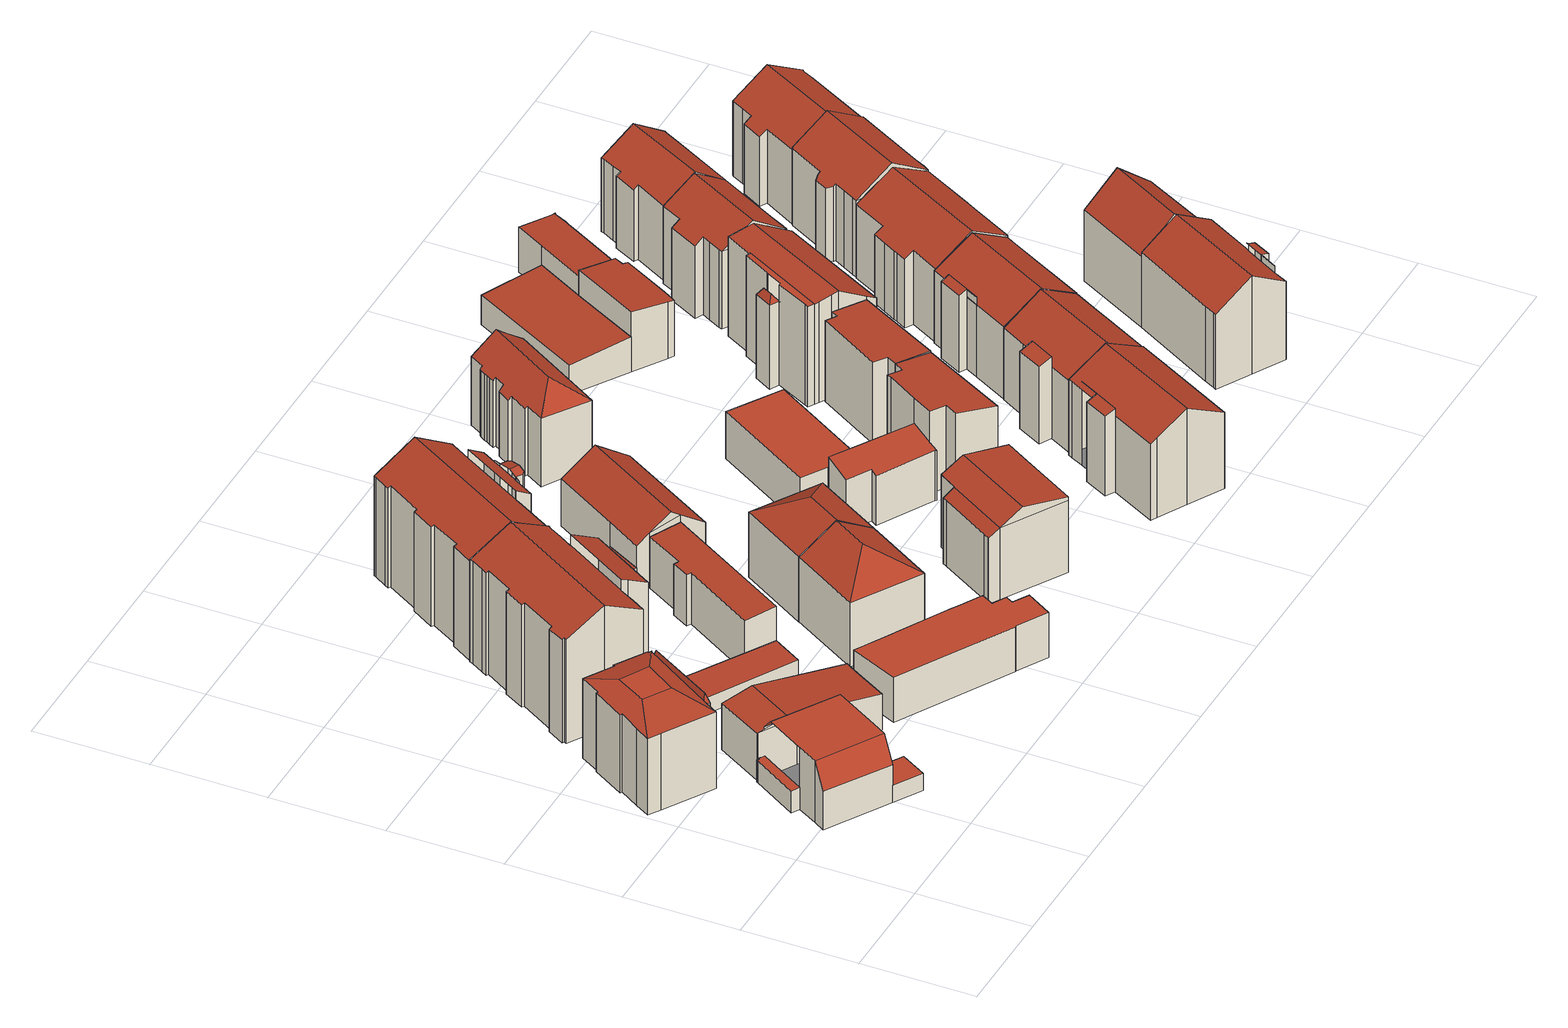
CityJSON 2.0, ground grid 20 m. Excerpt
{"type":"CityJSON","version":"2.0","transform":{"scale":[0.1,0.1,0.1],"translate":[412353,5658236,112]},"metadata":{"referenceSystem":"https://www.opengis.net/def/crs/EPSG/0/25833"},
"CityObjects":{
"building1":{"type":"Building","attributes":{"Gemeindeschluessel":14612000,"Geometrietyp2DReferenz":"3000","function":"31001_9998","roofType":"9999"},"children":["building1-1","building1-2","building1-3"]},
"building1-1":{"type":"BuildingPart","attributes":{"Dachtyp_tdc":"tdcPolyFlatRoof","Dachneigung":0,"QualitaetDacherkennung":76,"Geometrietyp2DReferenz":"3000","measuredHeight":3.33,"roofType":"1000"},"parents":["building1"],"geometry":[{"type":"MultiSurface","lod":"2","boundaries":[[[0,1,2,3]],[[1,4,5,2]],[[6,0,3,7]],[[6,8,4,1,0]],[[3,2,5,9,7]]],"semantics":{"surfaces":[{"type":"WallSurface"},{"type":"RoofSurface"},{"type":"GroundSurface"}],"values":[0,0,0,1,2]}}]},
"building1-2":{"type":"BuildingPart","attributes":{"Dachtyp_tdc":"tdcCutGableRoof","Dachneigung":0.005,"QualitaetDacherkennung":53,"Geometrietyp2DReferenz":"3000","measuredHeight":11.77,"roofType":"9999"},"parents":["building1"],"geometry":[{"type":"MultiSurface","lod":"2","boundaries":[[[10,11,12,13,14]],[[11,15,16,12]],[[15,17,18,16]],[[17,19,20,18]],[[19,21,7,20]],[[21,6,7]],[[22,23,24,5,4]],[[23,25,26,24]],[[25,27,28,29,26]],[[25,23,22,30]],[[19,17,15,11,10,31]],[[30,21,19,31,27,25]],[[13,12,16,18,20,7,9,5,24,26,29,32]]],"semantics":{"surfaces":[{"type":"WallSurface"},{"type":"RoofSurface"},{"type":"GroundSurface"}],"values":[0,0,0,0,0,0,0,0,0,1,1,1,2]}}]},
"building1-3":{"type":"BuildingPart","attributes":{"Dachtyp_tdc":"tdcPolyFlatRoof","Dachneigung":0,"QualitaetDacherkennung":14,"Geometrietyp2DReferenz":"3000","measuredHeight":4.12,"roofType":"1000"},"parents":["building1"],"geometry":[{"type":"MultiSurface","lod":"2","boundaries":[[[33,34,35,36]],[[34,37,38,35]],[[37,39,40,38]],[[39,41,42,40]],[[41,14,13,42]],[[28,33,36,29]],[[28,43,14,41,39,37,34,33]],[[36,35,38,40,42,13,32,29]]],"semantics":{"surfaces":[{"type":"WallSurface"},{"type":"RoofSurface"},{"type":"GroundSurface"}],"values":[0,0,0,0,0,0,1,2]}}]},
"building2":{"type":"Building","attributes":{"Gemeindeschluessel":14612000,"Geometrietyp2DReferenz":"3000","function":"31001_9998","roofType":"9999"},"children":["building2-1","building2-2"]},
"building2-1":{"type":"BuildingPart","attributes":{"Dachtyp_tdc":"tdcCutTentRoof","Dachneigung":12.64,"QualitaetDacherkennung":42,"Geometrietyp2DReferenz":"3000","measuredHeight":16.26,"roofType":"9999"},"parents":["building2"],"geometry":[{"type":"MultiSurface","lod":"2","boundaries":[[[44,45,46,47]],[[45,48,49,46]],[[48,50,51,49]],[[50,52,53,51]],[[52,54,55,53]],[[54,56,57,55]],[[56,58,59,57]],[[58,60,61,59]],[[60,62,63,61]],[[62,64,65,63]],[[64,66,67,65]],[[66,68,69,70,67]],[[71,72,73,74,75]],[[72,76,77,73]],[[44,76,72,78,79]],[[56,54,52,50,48,45,44,79,80]],[[68,66,64,62,60,58,56,80,81]],[[72,71,68,81,78]],[[81,80,79,78]],[[77,47,46,49,51,53,55,57,59,61,63,65,67,70,74,73]],[[76,44,47,77]]],"semantics":{"surfaces":[{"type":"WallSurface"},{"type":"RoofSurface"},{"type":"GroundSurface"}],"values":[0,0,0,0,0,0,0,0,0,0,0,0,0,0,1,1,1,1,1,2,0]}}]},
"building2-2":{"type":"BuildingPart","attributes":{"Dachtyp_tdc":"tdcFreeFormRoof","Dachneigung":72.49,"QualitaetDacherkennung":33,"Geometrietyp2DReferenz":"3000","measuredHeight":15.47,"roofType":"5000"},"parents":["building2"],"geometry":[{"type":"MultiSurface","lod":"2","boundaries":[[[82,83,84,85]],[[83,75,74,84]],[[69,86,67,70]],[[86,82,85,67]],[[75,83,87]],[[83,82,88,87]],[[82,86,69,88]],[[69,75,87,88]],[[85,84,74,70,67]]],"semantics":{"surfaces":[{"type":"WallSurface"},{"type":"RoofSurface"},{"type":"GroundSurface"}],"values":[0,0,0,0,1,1,1,1,2]}}]},
"building3":{"type":"Building","attributes":{"Dachtyp_tdc":"tdcFreeFormRoof","Gemeindeschluessel":14612000,"Dachneigung":10.04,"QualitaetDacherkennung":8,"Geometrietyp2DReferenz":"3000","measuredHeight":9.87,"function":"31001_9998","roofType":"5000"},"geometry":[{"type":"Solid","lod":"2","boundaries":[[[[89,90,91,92]],[[90,93,94,91]],[[93,95,96,94]],[[95,97,98,96]],[[97,99,100,98]],[[99,101,102,100]],[[101,103,16,102]],[[103,104,12,16]],[[104,105,42,12]],[[105,89,92,42]],[[106,107,90,89,105]],[[101,99,97,95,93,107,106,104,103]],[[105,104,106]],[[93,90,107]],[[92,91,94,96,98,100,102,16,12,42]]]],"semantics":{"surfaces":[{"type":"WallSurface"},{"type":"RoofSurface"},{"type":"GroundSurface"}],"values":[[0,0,0,0,0,0,0,0,0,0,1,1,0,0,2]]}}]},
"building4":{"type":"Building","attributes":{"Gemeindeschluessel":14612000,"Geometrietyp2DReferenz":"3000","function":"31001_9998","roofType":"9999"},"children":["building4-1","building4-2"]},
"building4-1":{"type":"BuildingPart","attributes":{"Dachtyp_tdc":"tdcGableRoof","Dachneigung":28.32,"QualitaetDacherkennung":67,"Geometrietyp2DReferenz":"3000","measuredHeight":23.41,"roofType":"3100"},"parents":["building4"],"geometry":[{"type":"MultiSurface","lod":"2","boundaries":[[[108,109,110,111]],[[109,112,113,110]],[[112,114,115,113]],[[114,116,117,115]],[[116,118,119,117]],[[118,120,121,119]],[[120,122,123,121]],[[122,124,125,123]],[[124,126,127,125]],[[126,128,129,127]],[[128,130,131,129]],[[130,132,133,131]],[[132,134,135,133]],[[134,136,137,135]],[[136,138,139,137]],[[138,140,141,139]],[[140,142,143,141]],[[144,145,146,147]],[[145,148,149,146]],[[148,150,151,149]],[[150,152,153,151]],[[152,154,155,153]],[[154,156,157,155]],[[156,108,111,157]],[[152,150,148,145,144,142,140,138,136,134,132]],[[132,130,128,126,124,122,120,118,116,114,112,109,108,156,154,152]],[[111,110,113,115,117,119,121,123,125,127,129,131,133,135,137,139,141,143,147,146,149,151,153,155,157]]],"semantics":{"surfaces":[{"type":"WallSurface"},{"type":"RoofSurface"},{"type":"GroundSurface"}],"values":[0,0,0,0,0,0,0,0,0,0,0,0,0,0,0,0,0,0,0,0,0,0,0,0,1,1,2]}}]},
"building4-2":{"type":"BuildingPart","attributes":{"Dachtyp_tdc":"tdcPolyFlatRoof","Dachneigung":27.61,"QualitaetDacherkennung":49,"Geometrietyp2DReferenz":"3000","measuredHeight":21.82,"roofType":"2100"},"parents":["building4"],"geometry":[{"type":"MultiSurface","lod":"2","boundaries":[[[158,159,160,161]],[[159,162,163,160]],[[162,164,144,147,163]],[[165,158,161,143,142]],[[165,164,162,159,158]],[[161,160,163,147,143]]],"semantics":{"surfaces":[{"type":"WallSurface"},{"type":"RoofSurface"},{"type":"GroundSurface"}],"values":[0,0,0,0,1,2]}}]},
"building5":{"type":"Building","attributes":{"Dachtyp_tdc":"tdcPolyFlatRoof","Gemeindeschluessel":14612000,"Dachneigung":0,"QualitaetDacherkennung":0,"Geometrietyp2DReferenz":"3000","BezugspunktDach":"2000","measuredHeight":3,"function":"31001_9998"},"geometry":[{"type":"MultiSurface","lod":"2","boundaries":[[[166,167,168,169]],[[169,168,170,171]],[[168,167,172,170]],[[167,166,173,172]],[[166,169,171,173]],[[171,170,172,173]]],"semantics":{"surfaces":[{"type":"RoofSurface"},{"type":"WallSurface"},{"type":"GroundSurface"}],"values":[0,1,1,1,1,2]}}]},
"building6":{"type":"Building","attributes":{"Dachtyp_tdc":"tdcPolyFlatRoof","Gemeindeschluessel":14612000,"Dachneigung":5.07,"QualitaetDacherkennung":66,"Geometrietyp2DReferenz":"3000","measuredHeight":3.58,"function":"31001_9998","roofType":"2100"},"geometry":[{"type":"Solid","lod":"2","boundaries":[[[[174,175,176,177]],[[175,178,179,176]],[[178,180,181,179]],[[180,182,183,181]],[[182,174,177,183]],[[182,180,178,175,174]],[[177,176,179,181,183]]]],"semantics":{"surfaces":[{"type":"WallSurface"},{"type":"RoofSurface"},{"type":"GroundSurface"}],"values":[[0,0,0,0,0,1,2]]}}]},
"building7":{"type":"Building","attributes":{"Dachtyp_tdc":"tdcPolyFlatRoof","Gemeindeschluessel":14612000,"Dachneigung":0,"QualitaetDacherkennung":82,"Geometrietyp2DReferenz":"3000","measuredHeight":8.48,"function":"31001_9998","roofType":"1000"},"geometry":[{"type":"Solid","lod":"2","boundaries":[[[[184,185,186,187]],[[185,188,189,186]],[[188,190,191,189]],[[190,192,193,191]],[[192,194,195,193]],[[192,190,188,185,184,196,197,198,199,200,201,202,203,204,205,206,207,194]],[[195,208,209,210,211,212,213,214,215,216,217,218,219,187,186,189,191,193]],[[194,207,208,195]],[[207,206,209,208]],[[206,205,210,209]],[[205,204,211,210]],[[204,203,212,211]],[[203,202,213,212]],[[202,201,214,213]],[[201,200,215,214]],[[200,199,216,215]],[[199,198,217,216]],[[198,197,218,217]],[[197,196,219,218]],[[196,184,187,219]]]],"semantics":{"surfaces":[{"type":"WallSurface"},{"type":"RoofSurface"},{"type":"GroundSurface"}],"values":[[0,0,0,0,0,1,2,0,0,0,0,0,0,0,0,0,0,0,0,0]]}}]},
"building8":{"type":"Building","attributes":{"Gemeindeschluessel":14612000,"Geometrietyp2DReferenz":"3000","function":"31001_9998","roofType":"9999"},"children":["building8-1","building8-2","building8-3"]},
"building8-1":{"type":"BuildingPart","attributes":{"Dachtyp_tdc":"tdcGableRoof","Dachneigung":30.76,"QualitaetDacherkennung":74,"Geometrietyp2DReferenz":"3000","measuredHeight":23.34,"roofType":"3100"},"parents":["building8"],"geometry":[{"type":"MultiSurface","lod":"2","boundaries":[[[220,221,222,223]],[[224,225,226,227]],[[225,228,229,226]],[[228,230,231,229]],[[230,232,233,231]],[[232,234,235,233]],[[234,236,237,235]],[[236,238,239,237]],[[238,240,241,239]],[[240,242,243,241]],[[242,244,245,243]],[[244,246,247,245]],[[246,248,249,247]],[[250,251,252,253]],[[251,254,255,252]],[[254,256,257,255]],[[256,220,223,257]],[[251,250,258,259,260,248,246,244,242,240,238,236,234,232,230]],[[230,228,225,224,221,220,256,254,251]],[[223,222,227,226,229,231,233,235,237,239,241,243,245,247,249,261,262,263,253,252,255,257]],[[248,260,261,249]],[[260,259,262,261]],[[259,258,263,262]],[[258,250,253,263]]],"semantics":{"surfaces":[{"type":"WallSurface"},{"type":"RoofSurface"},{"type":"GroundSurface"}],"values":[0,0,0,0,0,0,0,0,0,0,0,0,0,0,0,0,0,1,1,2,0,0,0,0]}}]},
"building8-2":{"type":"BuildingPart","attributes":{"Dachtyp_tdc":"tdcFreeFormRoof","Dachneigung":13.53,"QualitaetDacherkennung":43,"Geometrietyp2DReferenz":"3000","measuredHeight":20.41,"roofType":"5000"},"parents":["building8"],"geometry":[{"type":"MultiSurface","lod":"2","boundaries":[[[264,265,266,267]],[[265,268,266]],[[269,270,271,272,273]],[[270,274,275,271]],[[274,276,277,275]],[[276,278,279,277]],[[278,280,281,279]],[[280,282,283,281]],[[282,264,267,283]],[[278,276,274,270,269,284]],[[284,265,264,282,280,278]],[[267,266,285,272,271,275,277,279,281,283]]],"semantics":{"surfaces":[{"type":"WallSurface"},{"type":"RoofSurface"},{"type":"GroundSurface"}],"values":[0,0,0,0,0,0,0,0,0,1,1,2]}}]},
"building8-3":{"type":"BuildingPart","attributes":{"Dachtyp_tdc":"tdcPolyFlatRoof","Dachneigung":31.45,"QualitaetDacherkennung":45,"Geometrietyp2DReferenz":"3000","measuredHeight":20.94,"roofType":"2100"},"parents":["building8"],"geometry":[{"type":"MultiSurface","lod":"2","boundaries":[[[286,222,221]],[[286,287,288,222]],[[287,273,272,288]],[[268,289,290,266]],[[289,291,227,290]],[[291,224,227]],[[291,289,268,292,273,287,286]],[[222,288,272,285,266,290,227]]],"semantics":{"surfaces":[{"type":"WallSurface"},{"type":"RoofSurface"},{"type":"GroundSurface"}],"values":[0,0,0,0,0,0,1,2]}}]},
"building9":{"type":"Building","attributes":{"Dachtyp_tdc":"tdcPolyFlatRoof","Gemeindeschluessel":14612000,"Dachneigung":3.73,"QualitaetDacherkennung":84,"Geometrietyp2DReferenz":"3000","measuredHeight":10.05,"function":"31001_9998","roofType":"2100"},"geometry":[{"type":"Solid","lod":"2","boundaries":[[[[293,294,295,179]],[[294,296,297,295]],[[296,298,299,297]],[[298,300,301,299]],[[300,302,303,301]],[[302,304,305,303]],[[304,306,181,305]],[[306,293,179,181]],[[306,304,302,300,298,296,294,293]],[[179,295,297,299,301,303,305,181]]]],"semantics":{"surfaces":[{"type":"WallSurface"},{"type":"RoofSurface"},{"type":"GroundSurface"}],"values":[[0,0,0,0,0,0,0,0,1,2]]}}]},
"building10":{"type":"Building","attributes":{"Dachtyp_tdc":"tdcHipAndGableRoof","Gemeindeschluessel":14612000,"Dachneigung":31.73,"QualitaetDacherkennung":75,"Geometrietyp2DReferenz":"3000","measuredHeight":16.45,"function":"31001_9998","roofType":"5000"},"geometry":[{"type":"Solid","lod":"2","boundaries":[[[[307,308,309,310]],[[308,311,312,309]],[[311,313,314,312]],[[313,307,310,314]],[[311,308,315]],[[307,313,316]],[[308,307,316,315]],[[313,311,315,316]],[[310,309,312,314]]]],"semantics":{"surfaces":[{"type":"WallSurface"},{"type":"RoofSurface"},{"type":"GroundSurface"}],"values":[[0,0,0,0,1,0,1,1,2]]}}]},
"building11":{"type":"Building","attributes":{"Dachtyp_tdc":"tdcPolyFlatRoof","Gemeindeschluessel":14612000,"Dachneigung":3.09,"QualitaetDacherkennung":68,"Geometrietyp2DReferenz":"3000","measuredHeight":4.87,"function":"31001_9998","roofType":"2100"},"geometry":[{"type":"Solid","lod":"2","boundaries":[[[[317,318,319,320]],[[318,321,229,319]],[[321,322,226,229]],[[322,317,320,226]],[[322,321,318,317]],[[320,319,229,226]]]],"semantics":{"surfaces":[{"type":"WallSurface"},{"type":"RoofSurface"},{"type":"GroundSurface"}],"values":[[0,0,0,0,1,2]]}}]},
"building12":{"type":"Building","attributes":{"Dachtyp_tdc":"tdcHipAndGableRoof","Gemeindeschluessel":14612000,"Dachneigung":31.82,"QualitaetDacherkennung":79,"Geometrietyp2DReferenz":"3000","measuredHeight":16.6,"function":"31001_9998","roofType":"5000"},"geometry":[{"type":"Solid","lod":"2","boundaries":[[[[313,323,324,325]],[[323,326,327,324]],[[326,307,328,327]],[[307,313,325,328]],[[326,323,329]],[[313,307,330]],[[323,313,330,329]],[[307,326,329,330]],[[325,324,327,328]]]],"semantics":{"surfaces":[{"type":"WallSurface"},{"type":"RoofSurface"},{"type":"GroundSurface"}],"values":[[0,0,0,0,1,0,1,1,2]]}}]},
"building13":{"type":"Building","attributes":{"Dachtyp_tdc":"tdcFreeFormRoof","Gemeindeschluessel":14612000,"Dachneigung":35.61,"QualitaetDacherkennung":50,"Geometrietyp2DReferenz":"3000","measuredHeight":12.75,"function":"31001_9998","roofType":"5000"},"geometry":[{"type":"Solid","lod":"2","boundaries":[[[[331,332,333,334]],[[332,335,336,333]],[[335,337,338,336]],[[337,339,340,338]],[[339,341,305,340]],[[341,342,303,305]],[[342,331,334,303]],[[339,337,343,344,341]],[[344,343,335,332,331,342]],[[342,341,344]],[[337,335,343]],[[334,333,336,338,340,305,303]]]],"semantics":{"surfaces":[{"type":"WallSurface"},{"type":"RoofSurface"},{"type":"GroundSurface"}],"values":[[0,0,0,0,0,0,0,1,1,0,0,2]]}}]},
"building14":{"type":"Building","attributes":{"Gemeindeschluessel":14612000,"Geometrietyp2DReferenz":"3000","function":"31001_9998","roofType":"9999"},"children":["building14-1","building14-2"]},
"building14-1":{"type":"BuildingPart","attributes":{"Dachtyp_tdc":"tdcGableRoof","Dachneigung":10.1,"QualitaetDacherkennung":53,"Geometrietyp2DReferenz":"3000","measuredHeight":15.79,"roofType":"3100"},"parents":["building14"],"geometry":[{"type":"MultiSurface","lod":"2","boundaries":[[[345,346,347,348]],[[345,349,350,346]],[[349,351,352,350]],[[351,353,354,352]],[[353,355,356,354]],[[357,348,355,358,359]],[[360,361,362,359,358]],[[349,362,361,351]],[[345,357,359,362,349]],[[351,361,360,353]],[[353,360,358,355]],[[348,357,345]],[[347,346,350,352,354,356]]],"semantics":{"surfaces":[{"type":"WallSurface"},{"type":"RoofSurface"},{"type":"GroundSurface"}],"values":[0,0,0,0,0,1,1,0,0,0,0,0,2]}}]},
"building14-2":{"type":"BuildingPart","attributes":{"Dachtyp_tdc":"tdcPolyFlatRoof","Dachneigung":28.6,"QualitaetDacherkennung":39,"Geometrietyp2DReferenz":"3000","measuredHeight":13.56,"roofType":"2100"},"parents":["building14"],"geometry":[{"type":"MultiSurface","lod":"2","boundaries":[[[355,363,364,356]],[[363,365,366,364]],[[365,367,368,366]],[[367,369,370,368]],[[369,371,372,370]],[[371,348,347,372]],[[371,369,367,365,363,355,348]],[[347,356,364,366,368,370,372]]],"semantics":{"surfaces":[{"type":"WallSurface"},{"type":"RoofSurface"},{"type":"GroundSurface"}],"values":[0,0,0,0,0,0,1,2]}}]},
"building15":{"type":"Building","attributes":{"Dachtyp_tdc":"tdcPolyFlatRoof","Gemeindeschluessel":14612000,"Dachneigung":16.8,"QualitaetDacherkennung":65,"Geometrietyp2DReferenz":"3000","measuredHeight":11.21,"function":"31001_9998","roofType":"2100"},"geometry":[{"type":"Solid","lod":"2","boundaries":[[[[373,374,375,376,377,378,379,380,381]],[[382,383,384,385,386,387,388,389,390]],[[381,380,383,382]],[[380,379,384,383]],[[379,378,385,384]],[[378,377,386,385]],[[377,376,387,386]],[[376,375,388,387]],[[375,374,389,388]],[[374,373,390,389]],[[373,381,382,390]]]],"semantics":{"surfaces":[{"type":"RoofSurface"},{"type":"GroundSurface"},{"type":"WallSurface"}],"values":[[0,1,2,2,2,2,2,2,2,2,2]]}}]},
"building16":{"type":"Building","attributes":{"Dachtyp_tdc":"tdcPolyFlatRoof","Gemeindeschluessel":14612000,"Dachneigung":0,"QualitaetDacherkennung":85,"Geometrietyp2DReferenz":"3000","measuredHeight":8.92,"function":"31001_9998","roofType":"1000"},"geometry":[{"type":"Solid","lod":"2","boundaries":[[[[391,392,393,394]],[[392,395,396,393]],[[395,397,398,396]],[[397,399,400,398]],[[399,401,402,400]],[[401,391,394,402]],[[401,399,397,395,392,391]],[[394,393,396,398,400,402]]]],"semantics":{"surfaces":[{"type":"WallSurface"},{"type":"RoofSurface"},{"type":"GroundSurface"}],"values":[[0,0,0,0,0,0,1,2]]}}]},
"building17":{"type":"Building","attributes":{"Dachtyp_tdc":"tdcHipAndGableRoof","Gemeindeschluessel":14612000,"Dachneigung":37,"QualitaetDacherkennung":79,"Geometrietyp2DReferenz":"3000","measuredHeight":16.28,"function":"31001_9998","roofType":"5000"},"geometry":[{"type":"Solid","lod":"2","boundaries":[[[[403,404,405,406,407,408,409,410,411,412,413,414,415,416,417,418,419,420]],[[421,422,423,424,425,426,427,428,429,430,431,432,433,434,435,436,437,438,439,440]],[[416,415,422,421]],[[415,414,423,422]],[[414,413,424,423]],[[413,412,425,424]],[[412,411,426,425]],[[411,410,427,426]],[[410,409,428,427]],[[409,408,429,428]],[[408,407,430,429]],[[407,406,431,430]],[[406,405,432,431]],[[405,404,433,432]],[[404,403,434,433]],[[403,441,435,434]],[[441,442,436,435]],[[442,443,437,436]],[[443,419,438,437]],[[419,418,439,438]],[[418,417,440,439]],[[417,416,421,440]],[[419,443,420]],[[443,442,441,403,420]]]],"semantics":{"surfaces":[{"type":"RoofSurface"},{"type":"GroundSurface"},{"type":"WallSurface"}],"values":[[0,1,2,2,2,2,2,2,2,2,2,2,2,2,2,2,2,2,2,2,2,2,0,0]]}}]},
"building18":{"type":"Building","attributes":{"Dachtyp_tdc":"tdcPolyFlatRoof","Gemeindeschluessel":14612000,"Dachneigung":4.38,"QualitaetDacherkennung":66,"Geometrietyp2DReferenz":"3000","measuredHeight":15.64,"function":"31001_9998","roofType":"2100"},"geometry":[{"type":"Solid","lod":"2","boundaries":[[[[444,445,446,447]],[[445,448,449,446]],[[448,450,451,449]],[[450,452,453,451]],[[452,454,455,453]],[[454,456,457,455]],[[456,458,459,457]],[[458,460,461,459]],[[460,462,463,461]],[[462,444,447,463]],[[462,460,458,456,454,452,450,448,445,444]],[[447,446,449,451,453,455,457,459,461,463]]]],"semantics":{"surfaces":[{"type":"WallSurface"},{"type":"RoofSurface"},{"type":"GroundSurface"}],"values":[[0,0,0,0,0,0,0,0,0,0,1,2]]}}]},
"building19":{"type":"Building","attributes":{"Gemeindeschluessel":14612000,"Geometrietyp2DReferenz":"3000","function":"31001_9998","roofType":"9999"},"children":["building19-1","building19-2"]},
"building19-1":{"type":"BuildingPart","attributes":{"Dachtyp_tdc":"tdcGableRoof","Dachneigung":28.42,"QualitaetDacherkennung":80,"Geometrietyp2DReferenz":"3000","measuredHeight":18.2,"roofType":"3100"},"parents":["building19"],"geometry":[{"type":"MultiSurface","lod":"2","boundaries":[[[464,465,466,467]],[[465,468,469,466]],[[468,470,471,469]],[[470,472,473,471]],[[472,474,475,473]],[[474,476,477,475]],[[476,478,479,477]],[[478,480,481,479]],[[480,482,483,481]],[[482,484,485,483]],[[484,486,487,485]],[[486,488,489,487]],[[482,480,478,476,474,472]],[[472,470,468,465,464,488,486,484,482]],[[489,467,466,469,471,473,475,477,479,481,483,485,487]]],"semantics":{"surfaces":[{"type":"WallSurface"},{"type":"RoofSurface"},{"type":"GroundSurface"}],"values":[0,0,0,0,0,0,0,0,0,0,0,0,1,1,2]}}]},
"building19-2":{"type":"BuildingPart","attributes":{"Dachtyp_tdc":"tdcPolyFlatRoof","Dachneigung":22.69,"QualitaetDacherkennung":44,"Geometrietyp2DReferenz":"3000","measuredHeight":15.82,"roofType":"2100"},"parents":["building19"],"geometry":[{"type":"MultiSurface","lod":"2","boundaries":[[[490,491,492,489]],[[491,493,494,492]],[[493,495,496,494]],[[495,497,498,499,496]],[[500,464,467,464]],[[501,490,489,488]],[[501,502,503,500,503,497,495,493,491,490]],[[492,494,496,499,504,467,504,505,489]]],"semantics":{"surfaces":[{"type":"WallSurface"},{"type":"RoofSurface"},{"type":"GroundSurface"}],"values":[0,0,0,0,0,0,1,2]}}]},
"building20":{"type":"Building","attributes":{"Dachtyp_tdc":"tdcPolyFlatRoof","Gemeindeschluessel":14612000,"Dachneigung":2.73,"QualitaetDacherkennung":74,"Geometrietyp2DReferenz":"3000","measuredHeight":15.42,"function":"31001_9998","roofType":"2100"},"geometry":[{"type":"Solid","lod":"2","boundaries":[[[[506,460,507,508]],[[460,509,510,507]],[[509,511,512,510]],[[511,513,514,512]],[[513,515,516,514]],[[515,517,518,516]],[[517,519,520,518]],[[519,506,508,520]],[[519,517,515,513,511,509,460,506]],[[508,507,510,512,514,516,518,520]]]],"semantics":{"surfaces":[{"type":"WallSurface"},{"type":"RoofSurface"},{"type":"GroundSurface"}],"values":[[0,0,0,0,0,0,0,0,1,2]]}}]},
"building21":{"type":"Building","attributes":{"Gemeindeschluessel":14612000,"Geometrietyp2DReferenz":"3000","function":"31001_9998","roofType":"9999"},"children":["building21-1","building21-2"]},
"building21-1":{"type":"BuildingPart","attributes":{"Dachtyp_tdc":"tdcGableRoof","Dachneigung":31.27,"QualitaetDacherkennung":77,"Geometrietyp2DReferenz":"3000","measuredHeight":17.93,"roofType":"3100"},"parents":["building21"],"geometry":[{"type":"MultiSurface","lod":"2","boundaries":[[[521,522,523,524]],[[522,525,526,523]],[[525,527,528,526]],[[527,529,530,528]],[[531,532,533,534]],[[532,535,536,533]],[[535,537,538,536]],[[537,539,540,538]],[[539,541,542,540]],[[541,521,524,542]],[[537,535,532,531,529,527,525]],[[525,522,521,541,539,537]],[[524,523,526,528,530,534,533,536,538,540,542]]],"semantics":{"surfaces":[{"type":"WallSurface"},{"type":"RoofSurface"},{"type":"GroundSurface"}],"values":[0,0,0,0,0,0,0,0,0,0,1,1,2]}}]},
"building21-2":{"type":"BuildingPart","attributes":{"Dachtyp_tdc":"tdcPolyFlatRoof","Dachneigung":21.08,"QualitaetDacherkennung":51,"Geometrietyp2DReferenz":"3000","measuredHeight":15.5,"roofType":"2100"},"parents":["building21"],"geometry":[{"type":"MultiSurface","lod":"2","boundaries":[[[543,530,529]],[[543,544,545,530]],[[544,546,547,545]],[[546,548,531,534,547]],[[548,546,544,543]],[[530,545,547,534]]],"semantics":{"surfaces":[{"type":"WallSurface"},{"type":"RoofSurface"},{"type":"GroundSurface"}],"values":[0,0,0,0,1,2]}}]},
"building22":{"type":"Building","attributes":{"Dachtyp_tdc":"tdcPolyFlatRoof","Gemeindeschluessel":14612000,"Dachneigung":5.01,"QualitaetDacherkennung":81,"Geometrietyp2DReferenz":"3000","measuredHeight":6.58,"function":"31001_9998","roofType":"2100"},"geometry":[{"type":"Solid","lod":"2","boundaries":[[[[549,550,551,552]],[[550,553,554,551]],[[553,555,556,554]],[[555,557,558,556]],[[557,549,552,558]],[[557,555,553,550,549]],[[552,551,554,556,558]]]],"semantics":{"surfaces":[{"type":"WallSurface"},{"type":"RoofSurface"},{"type":"GroundSurface"}],"values":[[0,0,0,0,0,1,2]]}}]},
"building23":{"type":"Building","attributes":{"Gemeindeschluessel":14612000,"Geometrietyp2DReferenz":"3000","function":"31001_9998","roofType":"9999"},"children":["building23-1","building23-2","building23-3"]},
"building23-1":{"type":"BuildingPart","attributes":{"Dachtyp_tdc":"tdcPolyFlatRoof","Dachneigung":5.22,"QualitaetDacherkennung":46,"Geometrietyp2DReferenz":"3000","measuredHeight":19.1,"roofType":"2100"},"parents":["building23"],"geometry":[{"type":"MultiSurface","lod":"2","boundaries":[[[559,560,561,562,563]],[[560,564,565,566,561]],[[567,568,569,570,571]],[[568,572,573,569]],[[572,574,575,576,573]],[[574,572,568,567,564,560,559,577]],[[578,562,561,566,570,569,573,576]]],"semantics":{"surfaces":[{"type":"WallSurface"},{"type":"RoofSurface"},{"type":"GroundSurface"}],"values":[0,0,0,0,0,1,2]}}]},
"building23-2":{"type":"BuildingPart","attributes":{"Dachtyp_tdc":"tdcFreeFormRoof","Dachneigung":56.48,"QualitaetDacherkennung":20,"Geometrietyp2DReferenz":"3000","measuredHeight":17.19,"roofType":"5000"},"parents":["building23"],"geometry":[{"type":"MultiSurface","lod":"2","boundaries":[[[575,579,580,576]],[[579,581,582,580]],[[581,583,584,582]],[[583,563,562,584]],[[583,581,585]],[[581,579,586,585]],[[579,575,586]],[[575,587,563,583,585,586]],[[576,580,582,584,562,578]]],"semantics":{"surfaces":[{"type":"WallSurface"},{"type":"RoofSurface"},{"type":"GroundSurface"}],"values":[0,0,0,0,1,1,1,1,2]}}]},
"building23-3":{"type":"BuildingPart","attributes":{"Dachtyp_tdc":"tdcGableRoof","Dachneigung":30.89,"QualitaetDacherkennung":74,"Geometrietyp2DReferenz":"3000","measuredHeight":19.65,"roofType":"3100"},"parents":["building23"],"geometry":[{"type":"MultiSurface","lod":"2","boundaries":[[[565,588,589,566]],[[588,590,591,589]],[[590,592,593,591]],[[592,594,595,593]],[[594,596,597,595]],[[596,598,599,597]],[[598,600,601,599]],[[600,602,603,601]],[[602,604,605,603]],[[604,571,570,605]],[[600,598,596,594,592,590]],[[590,588,565,571,604,602,600]],[[570,566,589,591,593,595,597,599,601,603,605]]],"semantics":{"surfaces":[{"type":"WallSurface"},{"type":"RoofSurface"},{"type":"GroundSurface"}],"values":[0,0,0,0,0,0,0,0,0,0,1,1,2]}}]},
"building24":{"type":"Building","attributes":{"Dachtyp_tdc":"tdcPolyFlatRoof","Gemeindeschluessel":14612000,"Dachneigung":6.41,"QualitaetDacherkennung":77,"Geometrietyp2DReferenz":"3000","measuredHeight":11.41,"function":"31001_9998","roofType":"2100"},"geometry":[{"type":"Solid","lod":"2","boundaries":[[[[606,607,608,609]],[[607,610,611,608]],[[610,612,613,611]],[[612,614,615,613]],[[614,616,552,615]],[[616,617,558,552]],[[617,618,619,558]],[[618,620,621,619]],[[620,606,609,621]],[[620,618,617,616,614,612,610,607,606]],[[609,608,611,613,615,552,558,619,621]]]],"semantics":{"surfaces":[{"type":"WallSurface"},{"type":"RoofSurface"},{"type":"GroundSurface"}],"values":[[0,0,0,0,0,0,0,0,0,1,2]]}}]},
"building25":{"type":"Building","attributes":{"Gemeindeschluessel":14612000,"Geometrietyp2DReferenz":"3000","function":"31001_9998","roofType":"9999"},"children":["building25-1","building25-2"]},
"building25-1":{"type":"BuildingPart","attributes":{"Dachtyp_tdc":"tdcGableRoof","Dachneigung":29.82,"QualitaetDacherkennung":76,"Geometrietyp2DReferenz":"3000","measuredHeight":17.82,"roofType":"3100"},"parents":["building25"],"geometry":[{"type":"MultiSurface","lod":"2","boundaries":[[[622,623,624,625]],[[623,626,627,624]],[[626,628,629,627]],[[628,630,631,629]],[[630,632,633,631]],[[632,634,635,633]],[[634,636,637,635]],[[636,638,639,637]],[[638,640,641,639]],[[640,642,643,641]],[[642,644,645,643]],[[640,638,636,634,632,630,628]],[[628,626,623,622,644,642,640]],[[625,624,627,629,631,633,635,637,639,641,643,645]]],"semantics":{"surfaces":[{"type":"WallSurface"},{"type":"RoofSurface"},{"type":"GroundSurface"}],"values":[0,0,0,0,0,0,0,0,0,0,0,1,1,2]}}]},
"building25-2":{"type":"BuildingPart","attributes":{"Dachtyp_tdc":"tdcPolyFlatRoof","Dachneigung":24.29,"QualitaetDacherkennung":59,"Geometrietyp2DReferenz":"3000","measuredHeight":15.14,"roofType":"2100"},"parents":["building25"],"geometry":[{"type":"MultiSurface","lod":"2","boundaries":[[[646,647,648,645]],[[647,649,650,648]],[[649,651,652,650]],[[651,653,622,625,652]],[[654,646,645,644]],[[654,653,651,649,647,646]],[[648,650,652,625,645]]],"semantics":{"surfaces":[{"type":"WallSurface"},{"type":"RoofSurface"},{"type":"GroundSurface"}],"values":[0,0,0,0,0,1,2]}}]},
"building26":{"type":"Building","attributes":{"Gemeindeschluessel":14612000,"Geometrietyp2DReferenz":"3000","function":"31001_9998","roofType":"9999"},"children":["building26-1","building26-2"]},
"building26-1":{"type":"BuildingPart","attributes":{"Dachtyp_tdc":"tdcPolyFlatRoof","Dachneigung":17.12,"QualitaetDacherkennung":42,"Geometrietyp2DReferenz":"3000","measuredHeight":16.1,"roofType":"2100"},"parents":["building26"],"geometry":[{"type":"MultiSurface","lod":"2","boundaries":[[[655,656,657,658,659]],[[656,660,661,657]],[[660,662,663,661]],[[662,664,665,663]],[[664,666,665]],[[662,660,656,655,667,664]],[[668,658,657,661,663,665]]],"semantics":{"surfaces":[{"type":"WallSurface"},{"type":"RoofSurface"},{"type":"GroundSurface"}],"values":[0,0,0,0,0,1,2]}}]},
"building26-2":{"type":"BuildingPart","attributes":{"Dachtyp_tdc":"tdcGableRoof","Dachneigung":32.53,"QualitaetDacherkennung":82,"Geometrietyp2DReferenz":"3000","measuredHeight":18.63,"roofType":"3100"},"parents":["building26"],"geometry":[{"type":"MultiSurface","lod":"2","boundaries":[[[669,670,671,672]],[[670,673,674,671]],[[673,675,676,674]],[[675,677,678,676]],[[677,659,658,678]],[[666,679,680,665]],[[679,681,682,680]],[[681,683,684,682]],[[683,685,686,684]],[[685,687,688,686]],[[687,669,672,688]],[[683,681,679,666,689,659,677,675,673]],[[673,670,669,687,685,683]],[[672,671,674,676,678,658,668,665,680,682,684,686,688]]],"semantics":{"surfaces":[{"type":"WallSurface"},{"type":"RoofSurface"},{"type":"GroundSurface"}],"values":[0,0,0,0,0,0,0,0,0,0,0,1,1,2]}}]},
"building27":{"type":"Building","attributes":{"Dachtyp_tdc":"tdcPolyFlatRoof","Gemeindeschluessel":14612000,"Dachneigung":2.97,"QualitaetDacherkennung":82,"Geometrietyp2DReferenz":"3000","measuredHeight":8.49,"function":"31001_9998","roofType":"2100"},"geometry":[{"type":"Solid","lod":"2","boundaries":[[[[690,691,692,693]],[[691,694,695,692]],[[694,696,697,695]],[[696,698,699,697]],[[698,700,701,699]],[[700,702,703,701]],[[702,704,705,703]],[[704,706,707,705]],[[706,708,709,707]],[[708,710,711,709]],[[710,690,693,711]],[[710,708,706,704,702,700,698,696,694,691,690]],[[693,692,695,697,699,701,703,705,707,709,711]]]],"semantics":{"surfaces":[{"type":"WallSurface"},{"type":"RoofSurface"},{"type":"GroundSurface"}],"values":[[0,0,0,0,0,0,0,0,0,0,0,1,2]]}}]},
"building28":{"type":"Building","attributes":{"Dachtyp_tdc":"tdcFreeFormRoof","Gemeindeschluessel":14612000,"Dachneigung":32.49,"QualitaetDacherkennung":70,"Geometrietyp2DReferenz":"3000","measuredHeight":18.32,"function":"31001_9998","roofType":"5000"},"geometry":[{"type":"Solid","lod":"2","boundaries":[[[[712,713,714,715]],[[713,716,717,714]],[[716,718,719,717]],[[718,720,721,719]],[[720,722,723,721]],[[722,724,725,723]],[[724,726,727,725]],[[726,728,729,727]],[[728,730,731,729]],[[730,732,733,731]],[[732,734,735,733]],[[734,712,715,735]],[[730,728,736,737,734,732]],[[736,726,724,722,720,718,716,713,712,737]],[[728,726,736]],[[712,734,737]],[[715,714,717,719,721,723,725,727,729,731,733,735]]]],"semantics":{"surfaces":[{"type":"WallSurface"},{"type":"RoofSurface"},{"type":"GroundSurface"}],"values":[[0,0,0,0,0,0,0,0,0,0,0,0,1,1,0,0,2]]}}]},
"building29":{"type":"Building","attributes":{"Dachtyp_tdc":"tdcFreeFormRoof","Gemeindeschluessel":14612000,"Dachneigung":32,"QualitaetDacherkennung":73,"Geometrietyp2DReferenz":"3000","measuredHeight":18.23,"function":"31001_9998","roofType":"5000"},"geometry":[{"type":"Solid","lod":"2","boundaries":[[[[738,739,740,741]],[[739,626,742,740]],[[743,744,745,746,739,738]],[[745,747,748,749,750,751,752,753,754,626,746]],[[626,739,746]],[[744,747,745]],[[742,755,756,757,758,759,760,761,762,763,764,741,740]],[[626,754,755,742]],[[754,753,756,755]],[[753,752,757,756]],[[752,751,758,757]],[[751,750,759,758]],[[750,749,760,759]],[[749,748,761,760]],[[748,747,762,761]],[[747,744,763,762]],[[744,743,764,763]],[[743,738,741,764]]]],"semantics":{"surfaces":[{"type":"WallSurface"},{"type":"RoofSurface"},{"type":"GroundSurface"}],"values":[[0,0,1,1,0,0,2,0,0,0,0,0,0,0,0,0,0,0]]}}]},
"building30":{"type":"Building","attributes":{"Dachtyp_tdc":"tdcGableRoof","Gemeindeschluessel":14612000,"Dachneigung":40.29,"QualitaetDacherkennung":90,"Geometrietyp2DReferenz":"3000","measuredHeight":18.85,"function":"31001_9998","roofType":"3100"},"geometry":[{"type":"Solid","lod":"2","boundaries":[[[[765,766,767,671]],[[766,768,769,767]],[[768,770,676,769]],[[770,765,671,676]],[[768,766,771]],[[765,770,772]],[[766,765,772,771]],[[770,768,771,772]],[[671,767,769,676]]]],"semantics":{"surfaces":[{"type":"WallSurface"},{"type":"RoofSurface"},{"type":"GroundSurface"}],"values":[[0,0,0,0,0,0,1,1,2]]}}]},
"building31":{"type":"Building","attributes":{"Dachtyp_tdc":"tdcGableRoof","Gemeindeschluessel":14612000,"Dachneigung":32.23,"QualitaetDacherkennung":76,"Geometrietyp2DReferenz":"3000","measuredHeight":17.78,"function":"31001_9998","roofType":"3100"},"geometry":[{"type":"Solid","lod":"2","boundaries":[[[[773,774,775,776]],[[774,777,778,775]],[[777,779,780,778]],[[779,781,782,780]],[[781,783,784,782]],[[783,785,786,784]],[[785,787,788,786]],[[787,789,790,788]],[[789,791,792,790]],[[791,728,793,792]],[[728,794,795,793]],[[794,796,797,795]],[[796,798,799,797]],[[798,773,776,799]],[[794,728,791,789,787,785]],[[785,783,781,779,777,774,773,798,796,794]],[[776,775,778,780,782,784,786,788,790,792,793,795,797,799]]]],"semantics":{"surfaces":[{"type":"WallSurface"},{"type":"RoofSurface"},{"type":"GroundSurface"}],"values":[[0,0,0,0,0,0,0,0,0,0,0,0,0,0,1,1,2]]}}]},
"building32":{"type":"Building","attributes":{"Dachtyp_tdc":"tdcFreeFormRoof","Gemeindeschluessel":14612000,"Dachneigung":32.53,"QualitaetDacherkennung":73,"Geometrietyp2DReferenz":"3000","measuredHeight":18.82,"function":"31001_9998","roofType":"5000"},"geometry":[{"type":"Solid","lod":"2","boundaries":[[[[800,801,802,803]],[[801,804,805,802]],[[804,806,807,805]],[[806,808,809,807]],[[808,810,811,809]],[[810,812,813,811]],[[812,814,815,813]],[[814,816,817,815]],[[816,818,819,817]],[[818,820,821,819]],[[820,822,823,821]],[[822,824,825,823]],[[824,826,827,825]],[[826,828,829,827]],[[828,800,803,829]],[[824,822,830,831,828,826]],[[830,820,818,816,814,812,810,808,806,804,801,800,831]],[[822,820,830]],[[800,828,831]],[[803,802,805,807,809,811,813,815,817,819,821,823,825,827,829]]]],"semantics":{"surfaces":[{"type":"WallSurface"},{"type":"RoofSurface"},{"type":"GroundSurface"}],"values":[[0,0,0,0,0,0,0,0,0,0,0,0,0,0,0,1,1,0,0,2]]}}]},
"building33":{"type":"Building","attributes":{"Dachtyp_tdc":"tdcFreeFormRoof","Gemeindeschluessel":14612000,"Dachneigung":31.63,"QualitaetDacherkennung":73,"Geometrietyp2DReferenz":"3000","measuredHeight":18.09,"function":"31001_9998","roofType":"5000"},"geometry":[{"type":"Solid","lod":"2","boundaries":[[[[832,833,834,835]],[[833,836,837,834]],[[836,838,839,837]],[[838,840,841,839]],[[840,842,843,841]],[[842,844,845,843]],[[844,846,847,845]],[[846,848,849,847]],[[848,850,851,849]],[[850,852,853,851]],[[852,854,855,853]],[[854,832,835,855]],[[852,850,848,856,857,854]],[[856,846,844,842,840,838,836,833,832,857]],[[832,854,857]],[[848,846,856]],[[835,834,837,839,841,843,845,847,849,851,853,855]]]],"semantics":{"surfaces":[{"type":"WallSurface"},{"type":"RoofSurface"},{"type":"GroundSurface"}],"values":[[0,0,0,0,0,0,0,0,0,0,0,0,1,1,0,0,2]]}}]}
},
"vertices":[
[267,145,40],[240,99,40],[240,99,7],[267,145,7],[192,128,40],[192,128,7],[220,173,40],[220,173,7],[204,148,40],[204,148,7],
[167,334,103],[256,281,102],[256,281,7],[167,334,7],[167,334,48],[277,268,102],[277,268,7],[274,263,109],[274,263,7],[267,252,124],[267,252,7],[220,173,124],[192,128,79],[83,194,80],[83,194,7],[95,213,124],[95,213,7],[116,249,124],[116,249,48],[116,249,7],[204,148,124],[158,318,124],[158,318,7],
[102,257,48],[150,336,48],[150,336,7],[102,257,7],[152,339,48],[152,339,7],[156,337,48],[156,337,7],[157,339,48],[157,339,7],[158,318,48],
[5,454,150],[21,480,151],[21,480,5],[5,454,5],[42,515,153],[42,515,5],[39,517,152],[39,517,5],[73,573,154],[73,573,5],[75,572,155],[75,572,5],[96,607,156],[96,607,5],[146,577,156],[146,577,5],[148,580,155],[148,580,5],[201,548,155],[201,548,5],[200,545,156],[200,545,5],[205,542,156],[205,542,5],[204,542,156],[204,542,142],[204,542,5],[129,418,151],[112,389,150],[112,389,5],[129,418,5],[129,418,142],[26,441,150],[26,441,5],[120,468,166],[74,496,166],[104,550,167],[154,521,167],
[214,537,142],[139,412,142],[139,412,5],[214,537,5],[205,542,141],[137,420,160],[206,535,159],
[155,340,95],[204,423,95],[204,423,7],[155,340,7],[304,364,95],[304,364,7],[403,305,75],[403,305,7],[387,279,75],[387,279,7],[383,272,75],[383,272,7],[355,223,75],[355,223,7],[277,268,91],[256,281,95],[157,339,96],[204,312,106],[252,394,106],
[119,653,199],[137,683,198],[137,683,4],[119,653,4],[141,681,201],[141,681,4],[179,745,201],[179,745,4],[176,748,198],[176,748,4],[197,784,198],[197,784,4],[201,781,201],[201,781,4],[230,830,201],[230,830,4],[226,832,198],[226,832,4],[232,842,198],[232,842,4],[245,863,198],[245,863,4],[248,870,198],[248,870,4],[313,832,238],[313,832,4],[373,796,202],[373,796,4],[368,789,202],[368,789,4],[356,768,202],[356,768,4],[341,744,202],[341,744,4],[342,744,202],[342,744,4],[270,624,202],[270,625,202],[270,625,4],[270,624,4],[255,598,202],[255,598,4],[240,573,202],[240,573,4],[180,610,238],[180,610,4],[120,646,201],[120,646,4],[123,651,201],[123,651,4],
[385,718,196],[313,599,196],[313,599,4],[385,718,4],[281,618,216],[281,618,4],[270,624,223],[342,744,223],
[393,266,42],[397,273,42],[387,279,42],[383,272,42],[387,279,12],[383,272,12],[397,273,12],[393,266,12],
[251,498,38],[279,550,43],[279,550,7],[251,498,7],[400,477,43],[400,477,7],[450,447,43],[450,447,7],[425,398,38],[425,398,7],
[637,144,94],[632,134,94],[632,134,9],[637,144,9],[647,125,94],[647,125,9],[659,118,94],[659,118,9],[631,72,94],[631,72,9],[578,102,94],[578,102,9],[639,147,94],[615,160,94],[627,182,94],[586,205,94],[578,210,94],[559,221,94],[486,261,94],[478,265,94],[434,290,94],[416,300,94],[378,214,94],[576,102,94],[576,102,9],[378,214,9],[416,300,9],[434,290,9],[478,265,9],[486,261,9],[559,221,9],[578,210,9],[586,205,9],[627,182,9],[615,160,9],[639,147,9],
[491,997,198],[483,984,198],[483,984,6],[491,997,6],[417,872,198],[410,859,198],[410,859,6],[417,872,6],[373,796,198],[373,796,6],[313,831,239],[313,831,6],[248,870,194],[248,870,6],[272,909,194],[272,909,6],[276,906,197],[276,906,6],[307,958,197],[307,958,6],[302,961,194],[302,961,6],[327,1002,194],[327,1002,6],[331,999,197],[331,999,6],[368,1061,198],[368,1061,6],[364,1063,195],[364,1063,6],[388,1094,198],[447,1058,239],[447,1058,6],[388,1094,6],[506,1022,198],[506,1022,6],[503,1018,198],[503,1018,6],[384,1096,195],[382,1092,195],[368,1070,195],[368,1070,6],[382,1092,6],[384,1096,6],
[463,894,204],[458,886,201],[458,886,6],[463,894,6],[458,886,198],[492,944,200],[485,931,203],[485,931,6],[492,944,6],[492,944,198],[497,924,203],[497,924,6],[498,918,204],[498,918,6],[486,899,210],[486,899,6],[480,888,205],[480,888,6],[474,887,204],[474,887,6],[471,908,210],[471,908,6],
[483,984,215],[506,969,198],[506,969,6],[441,858,198],[441,858,6],[417,872,215],[471,908,198],
[400,477,104],[477,604,104],[477,604,7],[469,608,104],[469,608,7],[487,638,104],[487,638,7],[495,634,104],[495,634,7],[534,701,104],[534,701,7],[584,672,108],[584,672,7],[450,447,108],
[668,386,131],[595,265,131],[595,265,9],[668,386,9],[478,335,131],[478,335,9],[551,457,131],[551,457,9],[572,359,173],[609,421,173],
[551,776,51],[513,713,55],[513,713,6],[551,776,6],[373,796,55],[410,859,51],
[623,576,131],[623,576,8],[551,457,8],[740,506,131],[740,506,8],[668,386,8],[646,482,174],[610,421,174],
[513,713,96],[551,776,96],[551,776,7],[513,713,7],[620,892,97],[620,892,7],[728,827,89],[728,827,7],[623,649,89],[623,649,7],[584,672,121],[534,701,111],[674,860,135],[568,681,135],
[817,342,146],[817,342,10],[798,311,10],[798,311,146],[924,278,146],[924,278,10],[898,235,146],[898,235,10],[841,138,146],[841,138,10],[733,202,146],[733,202,10],[817,342,147],[769,181,168],[852,321,168],[841,138,153],[898,235,153],[924,278,153],
[715,213,134],[715,213,10],[716,215,134],[716,215,10],[722,224,134],[722,224,10],[775,313,134],[775,313,10],[780,321,134],[780,321,10],
[922,402,104],[924,400,104],[931,415,109],[951,451,121],[864,503,121],[817,532,121],[792,491,107],[833,467,107],[826,456,103],[826,456,9],[833,467,9],[792,491,9],[817,532,9],[864,503,9],[951,451,9],[931,415,9],[924,400,9],[922,402,9],
[972,682,99],[864,503,99],[864,503,10],[972,682,10],[817,532,99],[817,532,10],[819,535,99],[819,535,10],[776,561,99],[776,561,10],[882,737,99],[882,737,10],
[830,1101,175],[791,1125,142],[776,1099,142],[772,1101,138],[770,1098,138],[764,1089,138],[762,1084,138],[758,1078,138],[753,1070,138],[758,1068,142],[747,1049,142],[737,1052,135],[723,1030,134],[728,1027,139],[708,994,139],[712,992,142],[692,960,142],[754,976,175],[728,1027,12],[723,1030,12],[737,1052,12],[747,1049,12],[758,1068,12],[753,1070,12],[758,1078,12],[762,1084,12],[764,1089,12],[770,1098,12],[772,1101,12],[776,1099,12],[791,1125,12],[830,1101,12],[846,1091,12],[872,1075,12],[773,912,12],[692,960,12],[712,992,12],[708,994,12],[846,1091,160],[872,1075,138],[773,912,138],
[998,332,160],[947,379,165],[947,379,11],[998,332,11],[959,401,165],[959,401,11],[931,415,168],[931,415,11],[951,451,168],[951,451,11],[985,506,168],[985,506,11],[990,515,167],[990,515,11],[1014,501,165],[1014,501,11],[1024,518,165],[1024,518,11],[1080,484,160],[1080,484,11],
[1085,231,166],[1096,252,166],[1096,252,22],[1085,231,22],[1100,260,166],[1100,260,22],[1102,259,167],[1102,259,22],[1162,227,204],[1162,227,22],[1225,193,166],[1225,193,22],[1220,185,166],[1220,185,22],[1209,164,166],[1209,164,22],[1124,8,166],[1124,8,22],[1062,42,204],[1062,42,22],[1012,69,173],[1012,69,22],[1001,75,166],[1001,75,22],[1044,155,166],[1044,155,22],
[1044,155,180],[1028,164,173],[1028,164,22],[1050,206,173],[1050,206,22],[1055,203,175],[1055,203,22],[1066,197,181],[1066,197,166],[1066,197,22],[1085,231,181],[1044,155,181],[1067,197,181],[1080,221,181],[1080,221,22],[1067,197,22],
[1080,484,162],[1024,518,13],[1080,484,13],[1033,535,165],[1033,535,13],[1010,549,167],[1010,549,13],[1076,661,167],[1076,661,13],[1096,650,166],[1096,650,13],[1102,662,166],[1102,662,13],[1157,629,163],[1157,629,13],
[1271,278,164],[1225,193,164],[1225,193,24],[1271,278,24],[1165,225,203],[1165,225,24],[1102,259,160],[1102,259,24],[1125,301,160],[1125,301,24],[1149,345,160],[1159,365,160],[1159,365,24],[1149,345,24],[1184,410,160],[1184,410,24],[1247,377,203],[1247,377,24],[1307,345,164],[1307,345,24],[1282,299,164],[1282,299,24],
[1125,301,179],[1104,312,170],[1104,312,24],[1128,356,170],[1128,356,24],[1149,345,179],
[1032,968,68],[938,1029,58],[938,1029,2],[1032,968,2],[1044,1228,58],[1044,1228,2],[1142,1172,68],[1142,1172,2],[1095,1087,68],[1095,1087,2],
[1117,779,194],[1143,826,194],[1143,826,3],[1117,779,3],[1117,779,156],[1151,823,194],[1151,823,192],[1151,823,3],[1074,679,194],[1064,685,193],[1064,685,3],[1074,679,3],[1074,679,192],[1068,691,193],[1068,691,3],[1097,749,193],[1097,749,162],[1097,749,3],[1100,748,194],[1100,748,3],
[1081,757,162],[1081,757,3],[1098,788,162],[1098,788,3],[1113,781,162],[1113,781,3],[1102,777,175],[1093,760,175],[1100,748,158],
[1178,873,192],[1178,873,3],[1216,849,200],[1216,849,3],[1265,816,165],[1265,816,3],[1273,811,159],[1273,811,3],[1173,620,158],[1173,620,3],[1157,629,169],[1157,629,3],[1113,656,200],[1113,656,3],[1102,662,198],[1102,662,3],[1083,674,194],[1083,674,3],
[1156,1033,107],[1151,1023,107],[1151,1023,2],[1156,1033,2],[1111,950,108],[1111,950,2],[1097,926,108],[1097,926,2],[1088,932,109],[1088,932,2],[1032,968,116],[1095,1087,116],[1156,1054,108],[1156,1054,2],[1148,1038,109],[1148,1038,2],
[1252,535,162],[1270,568,162],[1270,568,25],[1252,535,25],[1273,567,164],[1273,567,25],[1333,534,203],[1333,534,25],[1392,502,165],[1392,502,25],[1386,491,165],[1386,491,25],[1352,429,165],[1352,429,25],[1340,406,165],[1340,406,25],[1307,345,165],[1307,345,25],[1248,376,203],[1248,376,25],[1184,410,162],[1184,410,25],[1218,472,162],[1218,472,25],
[1218,472,176],[1230,494,176],[1230,494,25],[1217,501,170],[1217,501,25],[1239,542,170],[1239,542,25],[1252,535,177],[1218,472,177],
[1511,150,185],[1521,145,182],[1521,145,26],[1511,150,26],[1511,150,172],[1504,113,182],[1504,113,26],[1491,120,187],[1491,120,26],[1473,88,187],[1473,88,26],[1473,88,174],[1508,152,187],[1508,152,26],
[1357,151,168],[1440,298,169],[1440,298,26],[1357,151,26],[1499,267,212],[1499,267,26],[1554,238,175],[1554,238,26],[1558,236,172],[1558,236,26],[1463,68,174],[1463,68,26],[1460,63,174],[1460,63,26],[1404,94,212],[1404,94,26],[1344,127,168],[1344,127,26],[1347,132,168],[1347,132,26],[1508,152,175],
[1219,1168,100],[1215,1161,100],[1215,1161,19],[1219,1168,19],[1212,1156,100],[1212,1156,19],[1209,1150,100],[1209,1150,19],[1156,1054,100],[1156,1054,19],[1095,1087,104],[1095,1087,19],[1142,1172,104],[1142,1172,19],[1171,1225,104],[1171,1225,19],[1226,1195,100],[1226,1195,19],[1232,1192,100],[1232,1192,19],[1230,1190,100],[1230,1190,19],
[1168,880,168],[1170,885,168],[1170,885,21],[1168,880,21],[1181,906,168],[1181,906,21],[1190,921,168],[1190,921,21],[1175,928,158],[1175,928,21],[1203,981,158],[1203,981,21],[1217,974,168],[1217,974,21],[1236,1011,167],[1236,1011,21],[1340,955,166],[1340,955,21],[1282,847,166],[1282,847,21],[1271,825,166],[1271,825,21],[1265,816,166],[1265,816,21],[1288,983,205],[1215,849,205],
[1433,578,169],[1392,502,169],[1392,502,24],[1433,578,24],[1273,567,24],[1445,600,169],[1489,682,169],[1431,715,206],[1333,534,206],[1371,748,164],[1339,687,164],[1325,695,154],[1312,672,154],[1300,650,154],[1297,644,154],[1287,626,154],[1301,618,164],[1301,618,24],[1287,626,24],[1297,644,24],[1300,650,24],[1312,672,24],[1325,695,24],[1339,687,24],[1371,748,24],[1489,682,24],[1445,600,24],
[1440,298,160],[1511,429,161],[1511,429,26],[1622,369,160],[1622,369,26],[1554,238,160],[1566,399,214],[1496,268,214],
[1259,1072,163],[1280,1111,164],[1280,1111,28],[1259,1072,28],[1287,1107,169],[1287,1107,28],[1295,1123,169],[1295,1123,28],[1306,1144,168],[1306,1144,28],[1308,1150,168],[1308,1150,28],[1362,1121,206],[1362,1121,28],[1414,1093,166],[1414,1093,28],[1411,1088,166],[1411,1088,28],[1401,1068,166],[1401,1068,28],[1340,955,28],[1289,982,206],[1289,982,28],[1236,1011,168],[1236,1011,28],[1267,1068,169],[1267,1068,28],
[1371,748,171],[1375,756,171],[1375,756,26],[1371,748,26],[1386,776,171],[1386,776,26],[1397,795,171],[1397,795,26],[1393,797,168],[1393,797,26],[1389,808,163],[1389,808,26],[1402,831,163],[1402,831,26],[1412,832,168],[1412,832,26],[1416,830,171],[1416,830,26],[1450,893,171],[1450,893,26],[1452,895,172],[1452,895,26],[1570,831,172],[1570,831,26],[1505,712,172],[1505,712,26],[1495,692,172],[1495,692,26],[1489,682,172],[1489,682,26],[1510,863,214],[1430,715,214],
[1452,895,167],[1484,952,167],[1484,952,27],[1452,895,27],[1472,959,159],[1472,959,27],[1492,995,159],[1492,995,27],[1504,989,168],[1504,989,27],[1514,1008,168],[1514,1008,27],[1525,1028,168],[1525,1028,27],[1527,1031,168],[1527,1031,27],[1644,968,169],[1644,968,27],[1641,964,168],[1641,964,27],[1631,944,169],[1631,944,27],[1570,831,169],[1570,831,27],[1585,1000,208],[1511,863,208]
]}
